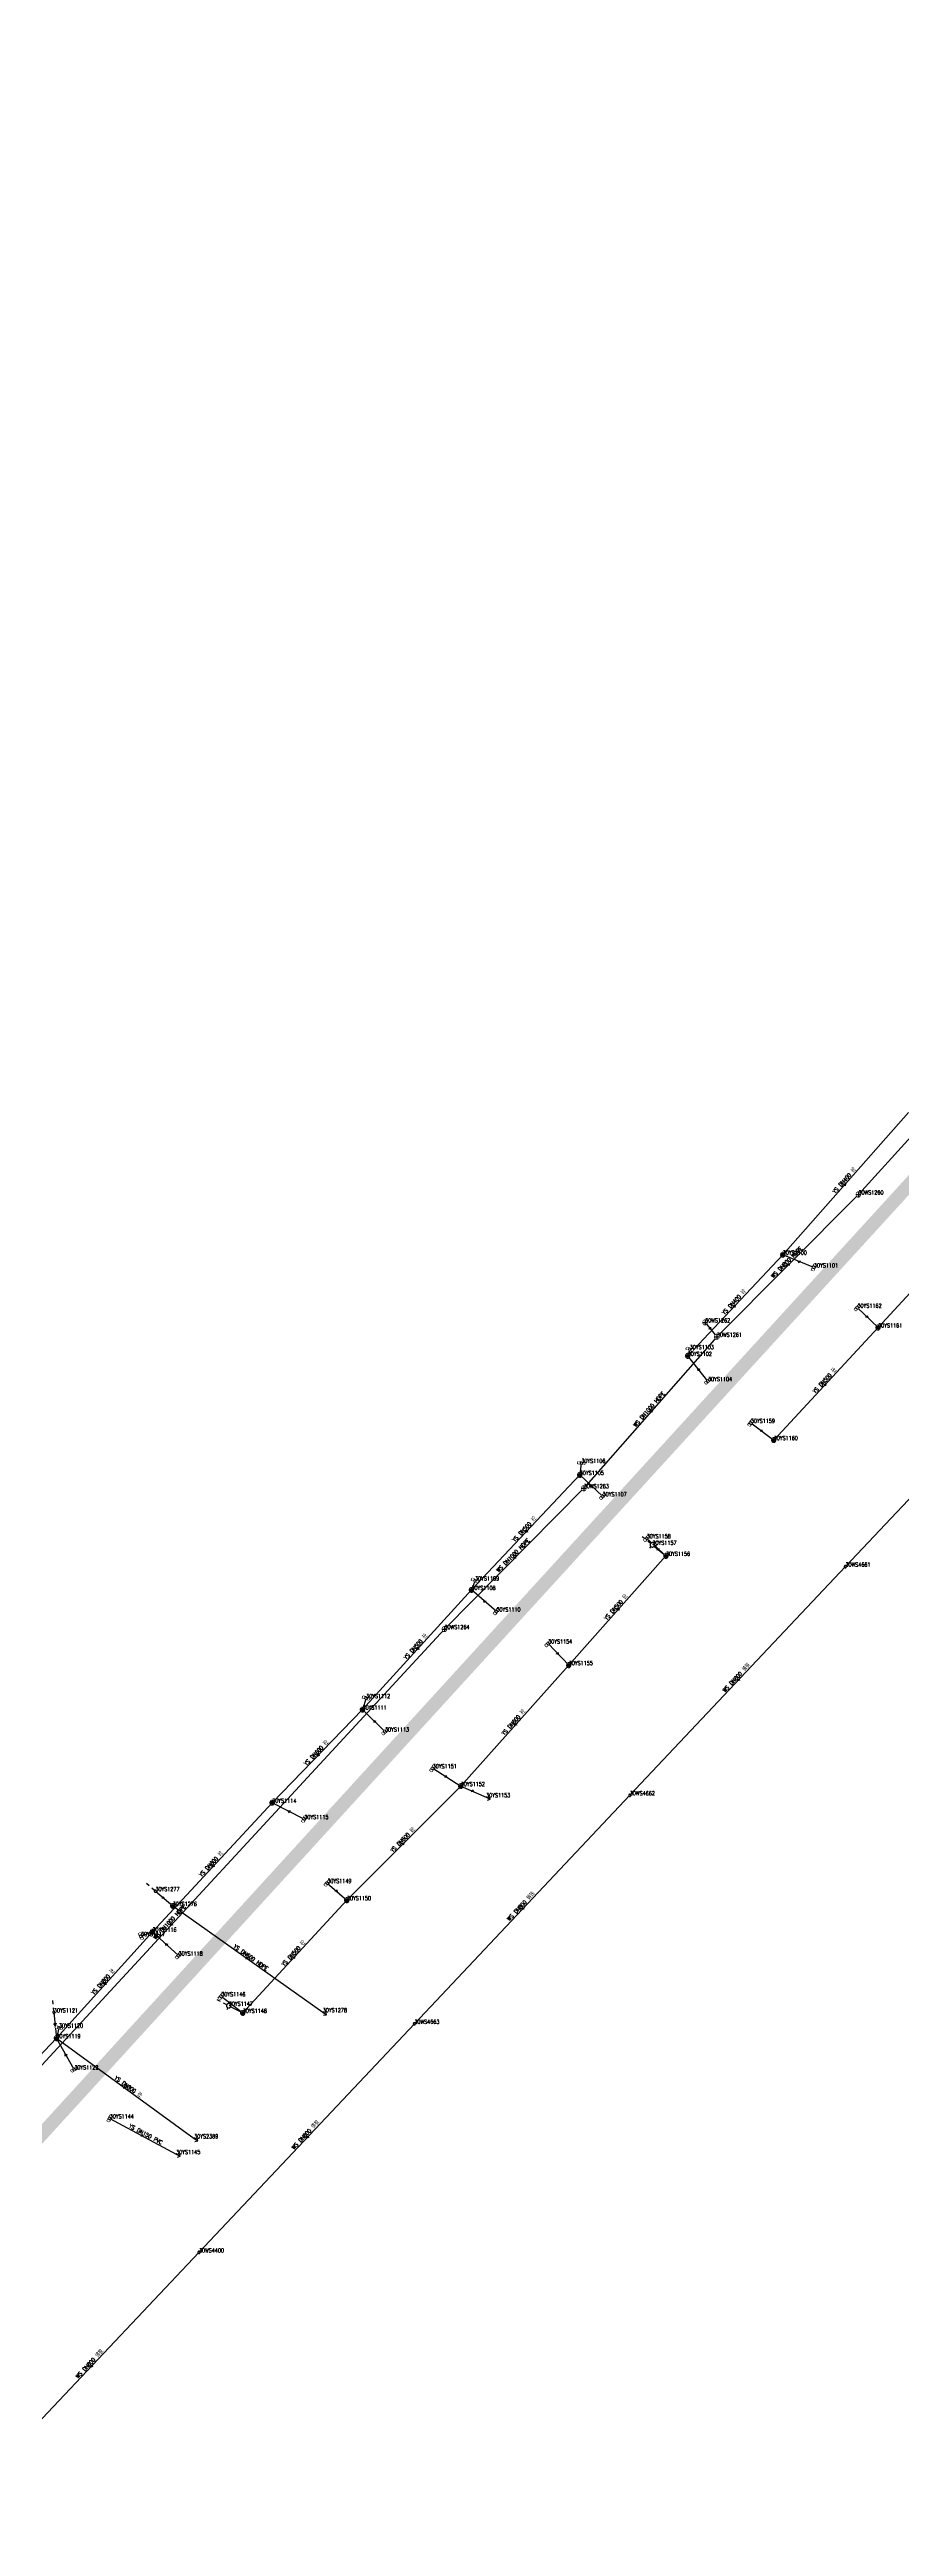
# Model space of a CAD drawing. Extents: x 78813 to 99477, y 2421021 to 2448125.
# Drawn here: x 85093 to 85284, y 2431502 to 2432058 of the extents above; entities that cross this region are included whole.
import ezdxf
from ezdxf.enums import TextEntityAlignment as Align

# ---------------------------------------------------------------- set-up
doc = ezdxf.new("R2010")
doc.units = 0
doc.set_wipeout_variables(frame=1)
doc.layers.get('0').update_dxf_attribs({"linetype": 'CONTINUOUS'})
for name, color, linetype in [('DX_WS', 16, 'CONTINUOUS'), ('DX_YS', 42, 'CONTINUOUS'), ('道路', 5, 'CONTINUOUS')]:
    doc.layers.add(name, color=color, linetype=linetype)
for name, color, linetype, true_color in [('WSLINE', 7, 'CONTINUOUS', 0x7f0000), ('YSANNEXE', 7, 'CONTINUOUS', 0xcc9900), ('YSLINE', 7, 'CONTINUOUS', 0xcc9900)]:
    doc.layers.add(name, color=color, linetype=linetype, true_color=true_color)
doc.styles.add('CcNameZT', font='txt.SHX', dxfattribs={"width": 0.8, "bigfont": 'HZTXT.SHX'})
doc.styles.get("Standard").update_dxf_attribs({"font": 'txt.shx', "bigfont": 'hztxt.shx'})

# ---------------------------------------------------------------- blocks, each defined once
blk = doc.blocks.new('PS管线点')
blk.add_wipeout([(0.5, 0), (0.5, 0), (0.5, 0.1), (0.5, 0.1), (0.5, 0.1), (0.5, 0.2), (0.5, 0.2), (0.4, 0.2), (0.4, 0.3), (0.4, 0.3), (0.4, 0.3), (0.4, 0.3), (0.3, 0.4), (0.3, 0.4), (0.3, 0.4), (0.2, 0.4), (0.2, 0.4), (0.2, 0.5), (0.2, 0.5), (0.1, 0.5), (0.1, 0.5), (0.1, 0.5), (0, 0.5), (0, 0.5), (-0.1, 0.5), (-0.1, 0.5), (-0.1, 0.5), (-0.2, 0.5), (-0.2, 0.5), (-0.2, 0.4), (-0.3, 0.4), (-0.3, 0.4), (-0.3, 0.4), (-0.3, 0.4), (-0.4, 0.3), (-0.4, 0.3), (-0.4, 0.3), (-0.4, 0.3), (-0.4, 0.2), (-0.5, 0.2), (-0.5, 0.2), (-0.5, 0.1), (-0.5, 0.1), (-0.5, 0.1), (-0.5, 0), (-0.5, 0), (-0.5, 0), (-0.5, -0.1), (-0.5, -0.1), (-0.5, -0.1), (-0.5, -0.2), (-0.5, -0.2), (-0.4, -0.2), (-0.4, -0.3), (-0.4, -0.3), (-0.4, -0.3), (-0.4, -0.3), (-0.3, -0.4), (-0.3, -0.4), (-0.3, -0.4), (-0.3, -0.4), (-0.2, -0.4), (-0.2, -0.5), (-0.2, -0.5), (-0.1, -0.5), (-0.1, -0.5), (-0.1, -0.5), (0, -0.5), (0, -0.5), (0.1, -0.5), (0.1, -0.5), (0.1, -0.5), (0.2, -0.5), (0.2, -0.5), (0.2, -0.4), (0.2, -0.4), (0.3, -0.4), (0.3, -0.4), (0.3, -0.4), (0.4, -0.3), (0.4, -0.3), (0.4, -0.3), (0.4, -0.3), (0.4, -0.2), (0.5, -0.2), (0.5, -0.2), (0.5, -0.1), (0.5, -0.1), (0.5, -0.1)])
blk.add_lwpolyline([(0.5, 0), (0.5, 0), (0.5, 0.1), (0.5, 0.1), (0.5, 0.1), (0.5, 0.2), (0.5, 0.2), (0.4, 0.2), (0.4, 0.3), (0.4, 0.3), (0.4, 0.3), (0.4, 0.3), (0.3, 0.4), (0.3, 0.4), (0.3, 0.4), (0.2, 0.4), (0.2, 0.4), (0.2, 0.5), (0.2, 0.5), (0.1, 0.5), (0.1, 0.5), (0.1, 0.5), (0, 0.5), (0, 0.5), (-0.1, 0.5), (-0.1, 0.5), (-0.1, 0.5), (-0.2, 0.5), (-0.2, 0.5), (-0.2, 0.4), (-0.3, 0.4), (-0.3, 0.4), (-0.3, 0.4), (-0.3, 0.4), (-0.4, 0.3), (-0.4, 0.3), (-0.4, 0.3), (-0.4, 0.3), (-0.4, 0.2), (-0.5, 0.2), (-0.5, 0.2), (-0.5, 0.1), (-0.5, 0.1), (-0.5, 0.1), (-0.5, 0), (-0.5, 0), (-0.5, 0), (-0.5, -0.1), (-0.5, -0.1), (-0.5, -0.1), (-0.5, -0.2), (-0.5, -0.2), (-0.4, -0.2), (-0.4, -0.3), (-0.4, -0.3), (-0.4, -0.3), (-0.4, -0.3), (-0.3, -0.4), (-0.3, -0.4), (-0.3, -0.4), (-0.3, -0.4), (-0.2, -0.4), (-0.2, -0.5), (-0.2, -0.5), (-0.1, -0.5), (-0.1, -0.5), (-0.1, -0.5), (0, -0.5), (0, -0.5), (0.1, -0.5), (0.1, -0.5), (0.1, -0.5), (0.2, -0.5), (0.2, -0.5), (0.2, -0.4), (0.2, -0.4), (0.3, -0.4), (0.3, -0.4), (0.3, -0.4), (0.4, -0.3), (0.4, -0.3), (0.4, -0.3), (0.4, -0.3), (0.4, -0.2), (0.5, -0.2), (0.5, -0.2), (0.5, -0.1), (0.5, -0.1), (0.5, -0.1), (0.5, 0)], close=True)
blk = doc.blocks.new('PS污水井')
blk.add_lwpolyline([(1, 0), (1, 0.1), (1, 0.1), (1, 0.2), (1, 0.3), (0.9, 0.3), (0.9, 0.4), (0.9, 0.5), (0.8, 0.5), (0.8, 0.6), (0.8, 0.6), (0.7, 0.7), (0.7, 0.7), (0.6, 0.8), (0.6, 0.8), (0.5, 0.9), (0.4, 0.9), (0.4, 0.9), (0.3, 1), (0.2, 1), (0.2, 1), (0.1, 1), (0, 1), (0, 1), (-0.1, 1), (-0.2, 1), (-0.2, 1), (-0.3, 1), (-0.4, 0.9), (-0.4, 0.9), (-0.5, 0.9), (-0.6, 0.8), (-0.6, 0.8), (-0.7, 0.7), (-0.7, 0.7), (-0.8, 0.6), (-0.8, 0.6), (-0.8, 0.5), (-0.9, 0.5), (-0.9, 0.4), (-0.9, 0.3), (-1, 0.3), (-1, 0.2), (-1, 0.1), (-1, 0.1), (-1, 0), (-1, -0.1), (-1, -0.1), (-1, -0.2), (-1, -0.3), (-0.9, -0.3), (-0.9, -0.4), (-0.9, -0.5), (-0.8, -0.5), (-0.8, -0.6), (-0.8, -0.6), (-0.7, -0.7), (-0.7, -0.7), (-0.6, -0.8), (-0.6, -0.8), (-0.5, -0.9), (-0.4, -0.9), (-0.4, -0.9), (-0.3, -1), (-0.2, -1), (-0.2, -1), (-0.1, -1), (0, -1), (0, -1), (0.1, -1), (0.2, -1), (0.2, -1), (0.3, -1), (0.4, -0.9), (0.4, -0.9), (0.5, -0.9), (0.6, -0.8), (0.6, -0.8), (0.7, -0.7), (0.7, -0.7), (0.8, -0.6), (0.8, -0.6), (0.8, -0.5), (0.9, -0.5), (0.9, -0.4), (0.9, -0.3), (1, -0.3), (1, -0.2), (1, -0.1), (1, 0)], close=True)
blk.add_wipeout([(1, 0), (1, 0.1), (1, 0.1), (1, 0.2), (1, 0.3), (0.9, 0.3), (0.9, 0.4), (0.9, 0.5), (0.8, 0.5), (0.8, 0.6), (0.8, 0.6), (0.7, 0.7), (0.7, 0.7), (0.6, 0.8), (0.6, 0.8), (0.5, 0.9), (0.4, 0.9), (0.4, 0.9), (0.3, 1), (0.2, 1), (0.2, 1), (0.1, 1), (0, 1), (0, 1), (-0.1, 1), (-0.2, 1), (-0.2, 1), (-0.3, 1), (-0.4, 0.9), (-0.4, 0.9), (-0.5, 0.9), (-0.6, 0.8), (-0.6, 0.8), (-0.7, 0.7), (-0.7, 0.7), (-0.8, 0.6), (-0.8, 0.6), (-0.8, 0.5), (-0.9, 0.5), (-0.9, 0.4), (-0.9, 0.3), (-1, 0.3), (-1, 0.2), (-1, 0.1), (-1, 0.1), (-1, 0), (-1, -0.1), (-1, -0.1), (-1, -0.2), (-1, -0.3), (-0.9, -0.3), (-0.9, -0.4), (-0.9, -0.5), (-0.8, -0.5), (-0.8, -0.6), (-0.8, -0.6), (-0.7, -0.7), (-0.7, -0.7), (-0.6, -0.8), (-0.6, -0.8), (-0.5, -0.9), (-0.4, -0.9), (-0.4, -0.9), (-0.3, -1), (-0.2, -1), (-0.2, -1), (-0.1, -1), (0, -1), (0, -1), (0.1, -1), (0.2, -1), (0.2, -1), (0.3, -1), (0.4, -0.9), (0.4, -0.9), (0.5, -0.9), (0.6, -0.8), (0.6, -0.8), (0.7, -0.7), (0.7, -0.7), (0.8, -0.6), (0.8, -0.6), (0.8, -0.5), (0.9, -0.5), (0.9, -0.4), (0.9, -0.3), (1, -0.3), (1, -0.2), (1, -0.1)])
for p, q in [((-1, 0), (0, 0)), ((0, 1), (0, 0)), ((0, 0), (0, -1)), ((0, 0), (1, 0))]:
    blk.add_line(p, q)
blk = doc.blocks.new('LX')
for p, q in [((-0.866, 0.5), (0, 0)), ((0, 0), (-0.866, -0.5))]:
    blk.add_line(p, q)
blk = doc.blocks.new('PS出水口')
for points in [[(0, 0), (2, 0)], [(1.1, -0.9), (2, 0), (1.1, 0.9)]]:
    blk.add_lwpolyline(points)
blk = doc.blocks.new('PS雨水井')
blk.add_lwpolyline([(1, 0), (1, 0.1), (1, 0.1), (1, 0.2), (1, 0.3), (0.9, 0.3), (0.9, 0.4), (0.9, 0.5), (0.8, 0.5), (0.8, 0.6), (0.8, 0.6), (0.7, 0.7), (0.7, 0.7), (0.6, 0.8), (0.6, 0.8), (0.5, 0.9), (0.4, 0.9), (0.4, 0.9), (0.3, 1), (0.2, 1), (0.2, 1), (0.1, 1), (0, 1), (0, 1), (-0.1, 1), (-0.2, 1), (-0.2, 1), (-0.3, 1), (-0.4, 0.9), (-0.4, 0.9), (-0.5, 0.9), (-0.6, 0.8), (-0.6, 0.8), (-0.7, 0.7), (-0.7, 0.7), (-0.8, 0.6), (-0.8, 0.6), (-0.8, 0.5), (-0.9, 0.5), (-0.9, 0.4), (-0.9, 0.3), (-1, 0.3), (-1, 0.2), (-1, 0.1), (-1, 0.1), (-1, 0), (-1, -0.1), (-1, -0.1), (-1, -0.2), (-1, -0.3), (-0.9, -0.3), (-0.9, -0.4), (-0.9, -0.5), (-0.8, -0.5), (-0.8, -0.6), (-0.8, -0.6), (-0.7, -0.7), (-0.7, -0.7), (-0.6, -0.8), (-0.6, -0.8), (-0.5, -0.9), (-0.4, -0.9), (-0.4, -0.9), (-0.3, -1), (-0.2, -1), (-0.2, -1), (-0.1, -1), (0, -1), (0, -1), (0.1, -1), (0.2, -1), (0.2, -1), (0.3, -1), (0.4, -0.9), (0.4, -0.9), (0.5, -0.9), (0.6, -0.8), (0.6, -0.8), (0.7, -0.7), (0.7, -0.7), (0.8, -0.6), (0.8, -0.6), (0.8, -0.5), (0.9, -0.5), (0.9, -0.4), (0.9, -0.3), (1, -0.3), (1, -0.2), (1, -0.1), (1, 0)], close=True)
blk.add_wipeout([(1, 0), (1, 0.1), (1, 0.1), (1, 0.2), (1, 0.3), (0.9, 0.3), (0.9, 0.4), (0.9, 0.5), (0.8, 0.5), (0.8, 0.6), (0.8, 0.6), (0.7, 0.7), (0.7, 0.7), (0.6, 0.8), (0.6, 0.8), (0.5, 0.9), (0.4, 0.9), (0.4, 0.9), (0.3, 1), (0.2, 1), (0.2, 1), (0.1, 1), (0, 1), (0, 1), (-0.1, 1), (-0.2, 1), (-0.2, 1), (-0.3, 1), (-0.4, 0.9), (-0.4, 0.9), (-0.5, 0.9), (-0.6, 0.8), (-0.6, 0.8), (-0.7, 0.7), (-0.7, 0.7), (-0.8, 0.6), (-0.8, 0.6), (-0.8, 0.5), (-0.9, 0.5), (-0.9, 0.4), (-0.9, 0.3), (-1, 0.3), (-1, 0.2), (-1, 0.1), (-1, 0.1), (-1, 0), (-1, -0.1), (-1, -0.1), (-1, -0.2), (-1, -0.3), (-0.9, -0.3), (-0.9, -0.4), (-0.9, -0.5), (-0.8, -0.5), (-0.8, -0.6), (-0.8, -0.6), (-0.7, -0.7), (-0.7, -0.7), (-0.6, -0.8), (-0.6, -0.8), (-0.5, -0.9), (-0.4, -0.9), (-0.4, -0.9), (-0.3, -1), (-0.2, -1), (-0.2, -1), (-0.1, -1), (0, -1), (0, -1), (0.1, -1), (0.2, -1), (0.2, -1), (0.3, -1), (0.4, -0.9), (0.4, -0.9), (0.5, -0.9), (0.6, -0.8), (0.6, -0.8), (0.7, -0.7), (0.7, -0.7), (0.8, -0.6), (0.8, -0.6), (0.8, -0.5), (0.9, -0.5), (0.9, -0.4), (0.9, -0.3), (1, -0.3), (1, -0.2), (1, -0.1)])
for p, q in [((-1, 0), (0, 0)), ((-0.9, 0.5), (0, 0.5)), ((0, 1), (0, 0)), ((0, 0.5), (0.9, 0.5)), ((0, 0), (0, -1)), ((0, 0), (1, 0)), ((-0.9, -0.5), (0, -0.5)), ((0, -0.5), (0.9, -0.5))]:
    blk.add_line(p, q)
blk = doc.blocks.new('PS雨篦')
blk.add_lwpolyline([(-1.5, 0.5), (0, 0.5), (1.5, 0.5), (1.5, -0.5), (0, -0.5), (-1.5, -0.5)], close=True)
blk.add_wipeout([(-1.5, 0.5), (0, 0.5), (1.5, 0.5), (1.5, -0.5), (0, -0.5), (-1.5, -0.5)])
for p, q in [((-0.5, -0.5), (-0.5, 0.5)), ((0.5, -0.5), (0.5, 0.5))]:
    blk.add_line(p, q)
blk = doc.blocks.new('PS预留口')
blk.add_lwpolyline([(4.2, 0), (5.8, 0)])
blk.add_wipeout([(1, 0), (1, 0.1), (1, 0.1), (1, 0.2), (1, 0.3), (0.9, 0.3), (0.9, 0.4), (0.9, 0.5), (0.8, 0.5), (0.8, 0.6), (0.8, 0.6), (0.7, 0.7), (0.7, 0.7), (0.6, 0.8), (0.6, 0.8), (0.5, 0.9), (0.4, 0.9), (0.4, 0.9), (0.3, 1), (0.2, 1), (0.2, 1), (0.1, 1), (0, 1), (0, 1), (-0.1, 1), (-0.2, 1), (-0.2, 1), (-0.3, 1), (-0.4, 0.9), (-0.4, 0.9), (-0.5, 0.9), (-0.6, 0.8), (-0.6, 0.8), (-0.7, 0.7), (-0.7, 0.7), (-0.8, 0.6), (-0.8, 0.6), (-0.8, 0.5), (-0.9, 0.5), (-0.9, 0.4), (-0.9, 0.3), (-1, 0.3), (-1, 0.2), (-1, 0.1), (-1, 0.1), (-1, 0), (-1, -0.1), (-1, -0.1), (-1, -0.2), (-1, -0.3), (-0.9, -0.3), (-0.9, -0.4), (-0.9, -0.5), (-0.8, -0.5), (-0.8, -0.6), (-0.8, -0.6), (-0.7, -0.7), (-0.7, -0.7), (-0.6, -0.8), (-0.6, -0.8), (-0.5, -0.9), (-0.4, -0.9), (-0.4, -0.9), (-0.3, -1), (-0.2, -1), (-0.2, -1), (-0.1, -1), (0, -1), (0, -1), (0.1, -1), (0.2, -1), (0.2, -1), (0.3, -1), (0.4, -0.9), (0.4, -0.9), (0.5, -0.9), (0.6, -0.8), (0.6, -0.8), (0.7, -0.7), (0.7, -0.7), (0.8, -0.6), (0.8, -0.6), (0.8, -0.5), (0.9, -0.5), (0.9, -0.4), (0.9, -0.3), (1, -0.3), (1, -0.2), (1, -0.1)])
blk.add_line((1, 0), (2.6, 0))
blk.add_lwpolyline([(1, 0), (1, 0.1), (1, 0.1), (1, 0.2), (1, 0.3), (0.9, 0.3), (0.9, 0.4), (0.9, 0.5), (0.8, 0.5), (0.8, 0.6), (0.8, 0.6), (0.7, 0.7), (0.7, 0.7), (0.6, 0.8), (0.6, 0.8), (0.5, 0.9), (0.4, 0.9), (0.4, 0.9), (0.3, 1), (0.2, 1), (0.2, 1), (0.1, 1), (0, 1), (0, 1), (-0.1, 1), (-0.2, 1), (-0.2, 1), (-0.3, 1), (-0.4, 0.9), (-0.4, 0.9), (-0.5, 0.9), (-0.6, 0.8), (-0.6, 0.8), (-0.7, 0.7), (-0.7, 0.7), (-0.8, 0.6), (-0.8, 0.6), (-0.8, 0.5), (-0.9, 0.5), (-0.9, 0.4), (-0.9, 0.3), (-1, 0.3), (-1, 0.2), (-1, 0.1), (-1, 0.1), (-1, 0), (-1, -0.1), (-1, -0.1), (-1, -0.2), (-1, -0.3), (-0.9, -0.3), (-0.9, -0.4), (-0.9, -0.5), (-0.8, -0.5), (-0.8, -0.6), (-0.8, -0.6), (-0.7, -0.7), (-0.7, -0.7), (-0.6, -0.8), (-0.6, -0.8), (-0.5, -0.9), (-0.4, -0.9), (-0.4, -0.9), (-0.3, -1), (-0.2, -1), (-0.2, -1), (-0.1, -1), (0, -1), (0, -1), (0.1, -1), (0.2, -1), (0.2, -1), (0.3, -1), (0.4, -0.9), (0.4, -0.9), (0.5, -0.9), (0.6, -0.8), (0.6, -0.8), (0.7, -0.7), (0.7, -0.7), (0.8, -0.6), (0.8, -0.6), (0.8, -0.5), (0.9, -0.5), (0.9, -0.4), (0.9, -0.3), (1, -0.3), (1, -0.2), (1, -0.1), (1, 0)], close=True)
for points in [[(0, 1), (0, 2)], [(0, -2), (0, -1)]]:
    blk.add_lwpolyline(points)
blk = doc.blocks.new('PS非普查')
blk.add_lwpolyline([(3.7, 0), (5.3, 0)])
blk.add_wipeout([(0.5, 0), (0.5, 0), (0.5, 0.1), (0.5, 0.1), (0.5, 0.1), (0.5, 0.2), (0.5, 0.2), (0.4, 0.2), (0.4, 0.3), (0.4, 0.3), (0.4, 0.3), (0.4, 0.3), (0.3, 0.4), (0.3, 0.4), (0.3, 0.4), (0.2, 0.4), (0.2, 0.4), (0.2, 0.5), (0.2, 0.5), (0.1, 0.5), (0.1, 0.5), (0.1, 0.5), (0, 0.5), (0, 0.5), (-0.1, 0.5), (-0.1, 0.5), (-0.1, 0.5), (-0.2, 0.5), (-0.2, 0.5), (-0.2, 0.4), (-0.3, 0.4), (-0.3, 0.4), (-0.3, 0.4), (-0.3, 0.4), (-0.4, 0.3), (-0.4, 0.3), (-0.4, 0.3), (-0.4, 0.3), (-0.4, 0.2), (-0.5, 0.2), (-0.5, 0.2), (-0.5, 0.1), (-0.5, 0.1), (-0.5, 0.1), (-0.5, 0), (-0.5, 0), (-0.5, 0), (-0.5, -0.1), (-0.5, -0.1), (-0.5, -0.1), (-0.5, -0.2), (-0.5, -0.2), (-0.4, -0.2), (-0.4, -0.3), (-0.4, -0.3), (-0.4, -0.3), (-0.4, -0.3), (-0.3, -0.4), (-0.3, -0.4), (-0.3, -0.4), (-0.3, -0.4), (-0.2, -0.4), (-0.2, -0.5), (-0.2, -0.5), (-0.1, -0.5), (-0.1, -0.5), (-0.1, -0.5), (0, -0.5), (0, -0.5), (0.1, -0.5), (0.1, -0.5), (0.1, -0.5), (0.2, -0.5), (0.2, -0.5), (0.2, -0.4), (0.2, -0.4), (0.3, -0.4), (0.3, -0.4), (0.3, -0.4), (0.4, -0.3), (0.4, -0.3), (0.4, -0.3), (0.4, -0.3), (0.4, -0.2), (0.5, -0.2), (0.5, -0.2), (0.5, -0.1), (0.5, -0.1), (0.5, -0.1)])
blk.add_line((0.5, 0), (2.1, 0))
blk.add_lwpolyline([(0.5, 0), (0.5, 0), (0.5, 0.1), (0.5, 0.1), (0.5, 0.1), (0.5, 0.2), (0.5, 0.2), (0.4, 0.2), (0.4, 0.3), (0.4, 0.3), (0.4, 0.3), (0.4, 0.3), (0.3, 0.4), (0.3, 0.4), (0.3, 0.4), (0.2, 0.4), (0.2, 0.4), (0.2, 0.5), (0.2, 0.5), (0.1, 0.5), (0.1, 0.5), (0.1, 0.5), (0, 0.5), (0, 0.5), (-0.1, 0.5), (-0.1, 0.5), (-0.1, 0.5), (-0.2, 0.5), (-0.2, 0.5), (-0.2, 0.4), (-0.3, 0.4), (-0.3, 0.4), (-0.3, 0.4), (-0.3, 0.4), (-0.4, 0.3), (-0.4, 0.3), (-0.4, 0.3), (-0.4, 0.3), (-0.4, 0.2), (-0.5, 0.2), (-0.5, 0.2), (-0.5, 0.1), (-0.5, 0.1), (-0.5, 0.1), (-0.5, 0), (-0.5, 0), (-0.5, 0), (-0.5, -0.1), (-0.5, -0.1), (-0.5, -0.1), (-0.5, -0.2), (-0.5, -0.2), (-0.4, -0.2), (-0.4, -0.3), (-0.4, -0.3), (-0.4, -0.3), (-0.4, -0.3), (-0.3, -0.4), (-0.3, -0.4), (-0.3, -0.4), (-0.3, -0.4), (-0.2, -0.4), (-0.2, -0.5), (-0.2, -0.5), (-0.1, -0.5), (-0.1, -0.5), (-0.1, -0.5), (0, -0.5), (0, -0.5), (0.1, -0.5), (0.1, -0.5), (0.1, -0.5), (0.2, -0.5), (0.2, -0.5), (0.2, -0.4), (0.2, -0.4), (0.3, -0.4), (0.3, -0.4), (0.3, -0.4), (0.4, -0.3), (0.4, -0.3), (0.4, -0.3), (0.4, -0.3), (0.4, -0.2), (0.5, -0.2), (0.5, -0.2), (0.5, -0.1), (0.5, -0.1), (0.5, -0.1), (0.5, 0)], close=True)

msp = doc.modelspace()

# ---------------------------------------------------------------- linework, layer by layer
at = {"layer": 'WSLINE'}
for p, q in [((85333.96, 2431866.92), (85274.11, 2431800.91)), ((85274.11, 2431800.91), (85242.38, 2431769.01)), ((85242.38, 2431769.01), (85212.55, 2431735.05)), ((85239.73, 2431772.24), (85242.38, 2431769.01)), ((85271.19, 2431717.47), (85319.46, 2431768.69)), ((85212.55, 2431735.05), (85181.31, 2431703.49)), ((85222.86, 2431666.22), (85271.19, 2431717.47)), ((85181.31, 2431703.49), (85058.59, 2431570.61)), ((85174.56, 2431614.99), (85222.86, 2431666.22)), ((85126.27, 2431563.75), (85174.56, 2431614.99)), ((85077.75, 2431512.33), (85126.27, 2431563.75))]:
    msp.add_line(p, q, dxfattribs=at)
at = {"layer": 'YSLINE'}
for p, q in [((85278.52, 2431771.08), (85303.29, 2431797.98)), ((85264.13, 2431784.56), (85257.14, 2431787.41)), ((85273.9, 2431775.52), (85278.52, 2431771.08)), ((85255.12, 2431745.85), (85278.52, 2431771.08)), ((85236.3, 2431766.22), (85235.85, 2431764.73)), ((85240.38, 2431759.06), (85235.85, 2431764.73)), ((85249.99, 2431749.68), (85255.12, 2431745.85)), ((85226.63, 2431723.84), (85230.96, 2431719.9)), ((85227.92, 2431722.36), (85230.96, 2431719.9)), ((85230.96, 2431719.9), (85209.16, 2431695.4)), ((85188.16, 2431714.38), (85187.35, 2431712.24)), ((85192.96, 2431707.4), (85187.35, 2431712.24)), ((85204.54, 2431700.22), (85209.16, 2431695.4)), ((85209.16, 2431695.4), (85184.96, 2431668.29)), ((85162.94, 2431685.42), (85142.69, 2431664.54)), ((85163.73, 2431688.02), (85162.94, 2431685.42)), ((85167.97, 2431680.5), (85162.94, 2431685.42)), ((85159.43, 2431642.69), (85184.96, 2431668.29)), ((85178.67, 2431672.26), (85184.96, 2431668.29)), ((85184.96, 2431668.29), (85190.64, 2431665.77)), ((85142.69, 2431664.54), (85115.85, 2431635.64)), ((85149.89, 2431660.89), (85142.69, 2431664.54)), ((85116.5, 2431644.73), (85120.4, 2431641.4)), ((85155.05, 2431646.55), (85159.43, 2431642.69)), ((85120.4, 2431641.4), (85154.04, 2431617.59)), ((85136.09, 2431617.42), (85159.43, 2431642.69)), ((85115.85, 2431635.64), (85094.32, 2431611.74)), ((85113.27, 2431634.65), (85115.85, 2431635.64)), ((85121.7, 2431630.27), (85115.85, 2431635.64)), ((85093.75, 2431617.54), (85094.32, 2431611.74)), ((85131.27, 2431621.15), (85136.09, 2431617.42)), ((85132.95, 2431619.03), (85136.09, 2431617.42)), ((85068.92, 2431584.96), (85094.32, 2431611.74)), ((85094.88, 2431614.12), (85094.32, 2431611.74)), ((85094.32, 2431611.74), (85125.19, 2431589.31)), ((85098.32, 2431604.75), (85094.32, 2431611.74)), ((85106.27, 2431593.79), (85121.16, 2431585.78))]:
    msp.add_line(p, q, dxfattribs=at)

# ---------------------------------------------------------------- block references
at = {"layer": 'DX_WS', "yscale": 0.5, "zscale": 0.5}
for p, xscale, rotation in [((85258.24, 2431784.96), 0.5000000001441505, 225.1724135036378), ((85227.47, 2431752.03), 0.50000000014632, 228.6101602728715), ((85196.93, 2431719.27), 0.5000000001441505, 225.1724135036378), ((85247.03, 2431691.85), 0.4999999999886102, 226.4095783339327), ((85198.71, 2431640.6), 0.4999999999886102, 226.4095783339327), ((85119.95, 2431637.05), 0.5000000000745004, 227.4642446757911), ((85150.42, 2431589.37), 0.5000000001502876, 226.9825361458378), ((85102.01, 2431538.04), 0.4999999999886102, 226.4095783339327)]:
    msp.add_blockref('LX', p, dxfattribs=dict(at, xscale=xscale, rotation=rotation))
at = {"layer": 'DX_YS', "yscale": 0.5, "zscale": 0.5}
for p, xscale, rotation in [((85190.64, 2431665.77, 1.24), 0.500000000019242, 336.0706451657698), ((85154.04, 2431617.59, 1.87), 0.5000000000881902, 324.7198265297948), ((85125.19, 2431589.31, 1), 0.4999999999848794, 323.9990992045999), ((85121.16, 2431585.78, 3.84), 0.5000000000871903, 331.7092267746903)]:
    msp.add_blockref('PS出水口', p, dxfattribs=dict(at, xscale=xscale, rotation=rotation))
at = {"layer": 'YSANNEXE', "yscale": 0.5, "zscale": 0.5}
for p, xscale, rotation in [((85246.49, 2431776.07), 0.5000000000658894, 46.98253920664027), ((85266.82, 2431758.46), 0.5000000000658894, 46.98253920664027), ((85199.49, 2431725.13), 0.5000000000041096, 226.8912868717683), ((85220.06, 2431707.65), 0.50000000014632, 228.6101602728715), ((85175.14, 2431698.83), 0.5000000000745004, 227.4642446757911), ((85197.06, 2431681.85), 0.5000000000236343, 228.0372024639738), ((85152.82, 2431674.98), 0.5000000000623607, 225.7453712877373), ((85129.27, 2431650.09), 0.5000000000041096, 226.8912868717683), ((85172.2, 2431655.49), 0.499999999860744, 45.26366580035281), ((85137.22, 2431629.49), 0.4999999998915902, 324.8670698563976), ((85147.76, 2431630.06), 0.4999999998621667, 47.55549698130921), ((85105.09, 2431623.69), 0.5000000000236343, 228.0372024639738), ((85109.76, 2431600.53), 0.500000000044089, 323.7211542417652), ((85113.72, 2431589.79), 0.5000000000962217, 331.7425633606459)]:
    msp.add_blockref('LX', p, dxfattribs=dict(at, xscale=xscale, rotation=rotation))

# ---------------------------------------------------------------- texts
at = {"layer": 'DX_WS', "style": 'CcNameZT', "width": 0.8}
for s, rotation, p in [(' WS DN800 HDPE', 45.1594, (85258.07, 2431785.14, 1)), (' WS DN1000 HDPE', 48.7125, (85227.28, 2431752.19, -0.46)), (' WS DN1000 HDPE', 45.2846, (85196.75, 2431719.44, -0.88)), (' WS DN800 铸铁', 46.6813, (85246.84, 2431692.02, 2.2)), (' WS DN1000 HDPE', 47.2759, (85119.76, 2431637.22, -0.88)), (' WS DN800 铸铁', 46.6855, (85198.53, 2431640.78, 2.19)), (' WS DN800 铸铁', 46.7004, (85150.24, 2431589.54, 2.37)), (' WS DN800 铸铁', 46.6603, (85101.83, 2431538.21, 2.28))]:
    msp.add_text(s, height=0.9, rotation=rotation, dxfattribs=at).set_placement(p, align=Align.CENTER)
at = {"layer": 'DX_YS', "style": 'CcNameZT', "width": 0.8}
for s, rotation, p in [(' YS DN400 砼', 46.8162, (85246.31, 2431776.24, 2.53)), (' YS DN500 砼', 47.1584, (85266.64, 2431758.63, 2.15)), (' YS DN500 砼', 46.7039, (85199.31, 2431725.3, 2.42)), (' YS DN500 砼', 48.3488, (85219.87, 2431707.82, 2.4)), (' YS DN500 砼', 47.7049, (85174.96, 2431698.99, 2.24)), (' YS DN600 砼', 48.2408, (85196.88, 2431682.01, 2.25)), (' YS DN600 砼', 45.869, (85152.64, 2431675.15, 2.24)), (' YS DN600 砼', 45.0868, (85172.02, 2431655.67, 2.22)), (' YS DN600 砼', 47.1097, (85129.09, 2431650.26, 2.01)), (' YS DN600 HDPE', 324.7198, (85137.37, 2431629.7, 2.14)), (' YS DN500 砼', 47.27, (85147.58, 2431630.22, 2.73)), (' YS DN800 砼', 47.9952, (85104.9, 2431623.86, 2.12)), (' YS DN800 砼', 323.9991, (85109.91, 2431600.73, 0.75)), (' YS DN150 PVC', 331.7092, (85113.84, 2431590.01, 3.59))]:
    msp.add_text(s, height=0.9, rotation=rotation, dxfattribs=at).set_placement(p, align=Align.CENTER)
at = {"layer": 'DX_YS', "width": 0.8}
for s, p in [('30YS1153', (85190.64, 2431665.77, 1.24)), ('30YS1278', (85154.04, 2431617.59, 1.87)), ('30YS2389', (85125.19, 2431589.31, 1)), ('30YS1145', (85121.16, 2431585.78, 3.84))]:
    msp.add_text(s, height=0.9, dxfattribs=at).set_placement(p)

# ---------------------------------------------------------------- next in the draw order: block references
at = {"layer": 'DX_WS', "xscale": 0.5, "yscale": 0.5, "zscale": 0.5}
for name, p in [('PS污水井', (85274.11, 2431800.91, 1)), ('PS污水井', (85242.38, 2431769.01, -0.46)), ('PS污水井', (85212.55, 2431735.05, -0.88)), ('PS管线点', (85271.19, 2431717.47, 2.2)), ('PS污水井', (85181.31, 2431703.49, -0.88)), ('PS管线点', (85222.86, 2431666.22, 2.19)), ('PS管线点', (85174.56, 2431614.99, 2.37)), ('PS管线点', (85126.27, 2431563.75, 2.28))]:
    msp.add_blockref(name, p, dxfattribs=at)
at = {"layer": 'DX_YS', "yscale": 0.5, "zscale": 0.5}
for name, p, xscale, rotation in [('PS雨篦', (85273.9, 2431775.52, 3.03), 0.4999999999061756, 226.1815144947591), ('PS雨篦', (85240.38, 2431759.06, 3.31), 0.4999999999427176, 38.63143850444097), ('PS雨篦', (85249.99, 2431749.68, 3.09), 0.4999999999274636, 233.2571160130107), ('PS雨篦', (85192.96, 2431707.4, 3.88), 0.4999999999980236, 49.26105205131342), ('PS雨篦', (85204.54, 2431700.22, 3.69), 0.5000000000101508, 223.7919709079816), ('PS雨篦', (85167.97, 2431680.5, 3.73), 0.500000000122186, 45.61073237355824), ('PS雨篦', (85178.67, 2431672.26, 3.44), 0.5000000000788807, 237.7322761406761), ('PS雨篦', (85149.89, 2431660.89, 3.81), 0.5000000001051953, 63.08753657056252), ('PS非普查', (85116.5, 2431644.73, 2.17), 0.4999999998723536, 139.4483913122766), ('PS雨篦', (85155.05, 2431646.55, 3.62), 0.5000000001579981, 228.6581143616797), ('PS雨篦', (85121.7, 2431630.27, 3.75), 0.4999999998394614, 47.46961160908543), ('PS预留口', (85132.95, 2431619.03, 2.91), 0.5000000000940105, 152.7962586890843), ('PS雨篦', (85098.32, 2431604.75, 3.46), 0.5000000001173893, 29.75371167817968), ('PS雨篦', (85106.27, 2431593.79, 3.59), 0.4999999998437666, 241.709226784295)]:
    msp.add_blockref(name, p, dxfattribs=dict(at, xscale=xscale, rotation=rotation))
at = {"layer": 'DX_YS', "xscale": 0.5, "yscale": 0.5, "zscale": 0.5}
for p in [(85278.52, 2431771.08, 2.13), (85255.12, 2431745.85, 2.15), (85230.96, 2431719.9, 2.4), (85209.16, 2431695.4, 2.25), (85184.96, 2431668.29, 1.28), (85142.69, 2431664.54, 2.01), (85120.4, 2431641.4, 2.14), (85159.43, 2431642.69, 2.22), (85115.85, 2431635.64, 2.12), (85094.32, 2431611.74, 0.75)]:
    msp.add_blockref('PS雨水井', p, dxfattribs=at)

# ---------------------------------------------------------------- next in the draw order: linework, layer by layer
at = {"layer": 'YSLINE'}
for p, q in [((85257.14, 2431787.41), (85285.34, 2431819.25)), ((85211.98, 2431740.71), (85211.64, 2431738.02)), ((85211.64, 2431738.02), (85187.35, 2431712.24)), ((85216.75, 2431733.24), (85211.64, 2431738.02)), ((85187.35, 2431712.24), (85162.94, 2431685.42))]:
    msp.add_line(p, q, dxfattribs=at)

# ---------------------------------------------------------------- next in the draw order: block references
at = {"layer": 'DX_WS', "xscale": 0.5, "yscale": 0.5, "zscale": 0.5}
msp.add_blockref('PS污水井', (85239.73, 2431772.24, -0.22), dxfattribs=at)
at = {"layer": 'DX_YS', "yscale": 0.5, "zscale": 0.5}
for name, p, xscale, rotation in [('PS预留口', (85227.92, 2431722.36, 2.88), 0.5000000000162222, 141.0220250129761), ('PS雨篦', (85113.27, 2431634.65, 3.99), 0.5000000000926902, 291.0166902562955), ('PS雨篦', (85131.27, 2431621.15, 3.59), 0.5000000001274212, 232.3081273188304), ('PS雨篦', (85094.88, 2431614.12, 4), 0.4999999999901826, 166.8789104246635)]:
    msp.add_blockref(name, p, dxfattribs=dict(at, xscale=xscale, rotation=rotation))
at = {"layer": 'DX_YS', "xscale": 0.5, "yscale": 0.5, "zscale": 0.5}
msp.add_blockref('PS雨水井', (85136.09, 2431617.42, 2.73), dxfattribs=at)
at = {"layer": 'YSANNEXE', "yscale": 0.5, "zscale": 0.5}
for p, xscale, rotation in [((85271.24, 2431803.33), 0.500000000158134, 48.70141260181136), ((85276.21, 2431773.3), 0.5000000001472552, 316.2727028938216), ((85252.55, 2431747.76), 0.5000000000663232, 323.1481964433724), ((85206.85, 2431697.81), 0.4999999998410176, 313.9808717491615), ((85181.82, 2431670.28), 0.5000000001151351, 327.7318587926563), ((85187.8, 2431667.03), 0.5000000000645282, 336.3262257259967), ((85146.29, 2431662.71), 0.5000000000921184, 152.9797312799838), ((85157.24, 2431644.62), 0.4999999998866608, 318.5645341074481), ((85118.45, 2431643.06), 0.4999999999088414, 319.7104496964721), ((85118.78, 2431632.96), 0.500000000145689, 137.509870812667), ((85096.32, 2431608.25), 0.4999999998194478, 119.74817919478)]:
    msp.add_blockref('LX', p, dxfattribs=dict(at, xscale=xscale, rotation=rotation))

# ---------------------------------------------------------------- next in the draw order: texts
at = {"layer": 'DX_WS', "style": 'CcNameZT', "width": 0.8}
for s, p in [('30WS1260', (85274.11, 2431800.91, 1)), ('30WS1263', (85212.55, 2431735.05, -0.88)), ('30WS4661', (85271.19, 2431717.47, 2.2)), ('30WS1264', (85181.31, 2431703.49, -0.88)), ('30WS4662', (85222.86, 2431666.22, 2.19)), ('30WS4663', (85174.56, 2431614.99, 2.37)), ('30WS4400', (85126.27, 2431563.75, 2.28))]:
    msp.add_text(s, height=0.9, dxfattribs=at).set_placement(p)
at = {"layer": 'DX_YS', "style": 'CcNameZT', "width": 0.8}
msp.add_text(' YS DN400 砼', height=0.9, rotation=48.4677, dxfattribs=at).set_placement((85271.05, 2431803.49, 2.11), align=Align.CENTER)
at = {"layer": 'DX_YS', "width": 0.8}
for s, p in [('30YS1162', (85273.9, 2431775.52, 3.03)), ('30YS1161', (85278.52, 2431771.08, 2.13)), ('30YS1104', (85240.38, 2431759.06, 3.31)), ('30YS1159', (85249.99, 2431749.68, 3.09)), ('30YS1160', (85255.12, 2431745.85, 2.15)), ('30YS1110', (85192.96, 2431707.4, 3.88)), ('30YS1154', (85204.54, 2431700.22, 3.69)), ('30YS1155', (85209.16, 2431695.4, 2.25)), ('30YS1113', (85167.97, 2431680.5, 3.73)), ('30YS1151', (85178.67, 2431672.26, 3.44)), ('30YS1152', (85184.96, 2431668.29, 1.28)), ('30YS1114', (85142.69, 2431664.54, 2.01)), ('30YS1115', (85149.89, 2431660.89, 3.81)), ('30YS1277', (85116.5, 2431644.73, 2.17)), ('30YS1149', (85155.05, 2431646.55, 3.62)), ('30YS1276', (85120.4, 2431641.4, 2.14)), ('30YS1150', (85159.43, 2431642.69, 2.22)), ('30YS1118', (85121.7, 2431630.27, 3.75)), ('30YS1122', (85098.32, 2431604.75, 3.46)), ('30YS1144', (85106.27, 2431593.79, 3.59))]:
    msp.add_text(s, height=0.9, dxfattribs=at).set_placement(p)

# ---------------------------------------------------------------- next in the draw order: linework, layer by layer
at = {"layer": 'YSLINE'}
msp.add_line((85235.85, 2431764.73), (85257.14, 2431787.41), dxfattribs=at)

# ---------------------------------------------------------------- next in the draw order: block references
at = {"layer": 'DX_WS', "xscale": 0.4999999998554739, "yscale": 0.5, "zscale": 0.5, "rotation": 309.3972093833355}
msp.add_blockref('LX', (85241.06, 2431770.63), dxfattribs=at)
at = {"layer": 'DX_YS', "yscale": 0.5, "zscale": 0.5}
for name, p, xscale, rotation in [('PS雨篦', (85264.13, 2431784.56, 3.29), 0.5000000001178639, 67.8011708253114), ('PS雨篦', (85216.75, 2431733.24, 3.59), 0.4999999999122127, 46.88157624567621), ('PS雨篦', (85226.63, 2431723.84, 3.43), 0.4999999999961183, 227.690699801125), ('PS非普查', (85093.75, 2431617.54, 4.16), 0.5000000001370599, 95.65771739331817)]:
    msp.add_blockref(name, p, dxfattribs=dict(at, xscale=xscale, rotation=rotation))
at = {"layer": 'DX_YS', "xscale": 0.5, "yscale": 0.5, "zscale": 0.5}
for p in [(85211.64, 2431738.02, 2.42), (85187.35, 2431712.24, 2.24), (85162.94, 2431685.42, 2.24)]:
    msp.add_blockref('PS雨水井', p, dxfattribs=at)
at = {"layer": 'YSANNEXE', "xscale": 0.5000000000453727, "yscale": 0.5, "zscale": 0.5, "rotation": 322.5752386517804}
msp.add_blockref('LX', (85133.68, 2431619.28), dxfattribs=at)

# ---------------------------------------------------------------- next in the draw order: texts
at = {"layer": 'DX_WS', "style": 'CcNameZT', "width": 0.8}
for s, p in [('30WS1262', (85239.73, 2431772.24, -0.22)), ('30WS1261', (85242.38, 2431769.01, -0.46))]:
    msp.add_text(s, height=0.9, dxfattribs=at).set_placement(p)
at = {"layer": 'DX_YS', "width": 0.8}
for s, p in [('30YS1156', (85230.96, 2431719.9, 2.4)), ('30YS1117', (85113.27, 2431634.65, 3.99)), ('30YS1116', (85115.85, 2431635.64, 2.12)), ('30YS1146', (85131.27, 2431621.15, 3.59)), ('30YS1147', (85132.95, 2431619.03, 2.91)), ('30YS1148', (85136.09, 2431617.42, 2.73)), ('30YS1119', (85094.32, 2431611.74, 0.75))]:
    msp.add_text(s, height=0.9, dxfattribs=at).set_placement(p)

# ---------------------------------------------------------------- next in the draw order: block references
at = {"layer": 'DX_YS', "xscale": 0.5, "yscale": 0.5, "zscale": 0.5}
for p in [(85257.14, 2431787.41, 2.11), (85235.85, 2431764.73, 2.53)]:
    msp.add_blockref('PS雨水井', p, dxfattribs=at)
at = {"layer": 'DX_YS', "yscale": 0.5, "zscale": 0.5}
for p, xscale, rotation in [((85211.98, 2431740.71, 3.56), 0.5000000000184851, 172.7934594226773), ((85188.16, 2431714.38, 3.85), 0.4999999999203356, 159.0700125398896), ((85163.73, 2431688.02, 3.89), 0.4999999999462111, 163.274567576009)]:
    msp.add_blockref('PS雨篦', p, dxfattribs=dict(at, xscale=xscale, rotation=rotation))
at = {"layer": 'YSANNEXE', "yscale": 0.5, "zscale": 0.5}
for p, xscale, rotation in [((85260.63, 2431785.99), 0.5000000000469902, 157.5633936491089), ((85214.2, 2431735.63), 0.5000000000109518, 136.9369130337061), ((85228.8, 2431721.87), 0.4999999999256761, 317.4186185119841), ((85229.44, 2431721.13), 0.4999999999499777, 320.8563652809367), ((85190.15, 2431709.82), 0.5000000000826827, 139.2287442066078), ((85165.46, 2431682.96), 0.5000000001550294, 135.7909974270936), ((85094.04, 2431614.64), 0.5000000000743151, 275.5926994566413)]:
    msp.add_blockref('LX', p, dxfattribs=dict(at, xscale=xscale, rotation=rotation))

# ---------------------------------------------------------------- next in the draw order: texts
at = {"layer": 'DX_YS', "width": 0.8}
for s, p in [('30YS1101', (85264.13, 2431784.56, 3.29)), ('30YS1107', (85216.75, 2431733.24, 3.59)), ('30YS1158', (85226.63, 2431723.84, 3.43)), ('30YS1157', (85227.92, 2431722.36, 2.88)), ('30YS1121', (85093.75, 2431617.54, 4.16)), ('30YS1120', (85094.88, 2431614.12, 4))]:
    msp.add_text(s, height=0.9, dxfattribs=at).set_placement(p)

# ---------------------------------------------------------------- next in the draw order: block references
at = {"layer": 'DX_YS', "xscale": 0.4999999999372527, "yscale": 0.5, "zscale": 0.5, "rotation": 163.0831557137801}
msp.add_blockref('PS雨篦', (85236.3, 2431766.22, 3.5), dxfattribs=at)
at = {"layer": 'YSANNEXE', "xscale": 0.5000000001294027, "yscale": 0.5, "zscale": 0.5, "rotation": 128.9155038915376}
msp.add_blockref('LX', (85238.11, 2431761.89), dxfattribs=at)

# ---------------------------------------------------------------- next in the draw order: texts
at = {"layer": 'DX_YS', "width": 0.8}
for s, p in [('30YS1100', (85257.14, 2431787.41, 2.11)), ('30YS1106', (85211.98, 2431740.71, 3.56)), ('30YS1105', (85211.64, 2431738.02, 2.42)), ('30YS1108', (85187.35, 2431712.24, 2.24)), ('30YS1109', (85188.16, 2431714.38, 3.85)), ('30YS1111', (85162.94, 2431685.42, 2.24)), ('30YS1112', (85163.73, 2431688.02, 3.89))]:
    msp.add_text(s, height=0.9, dxfattribs=at).set_placement(p)

# ---------------------------------------------------------------- next in the draw order: linework, layer by layer
at = {"layer": '道路', "const_width": 3, "flags": 128}
msp.add_lwpolyline([(85547.9, 2432090.4), (84960.96, 2431447.82)], dxfattribs=at)

# ---------------------------------------------------------------- next in the draw order: texts
at = {"layer": 'DX_YS', "width": 0.8}
for s, p in [('30YS1103', (85236.3, 2431766.22, 3.5)), ('30YS1102', (85235.85, 2431764.73, 2.53))]:
    msp.add_text(s, height=0.9, dxfattribs=at).set_placement(p)

doc.saveas('drawing.dxf')
